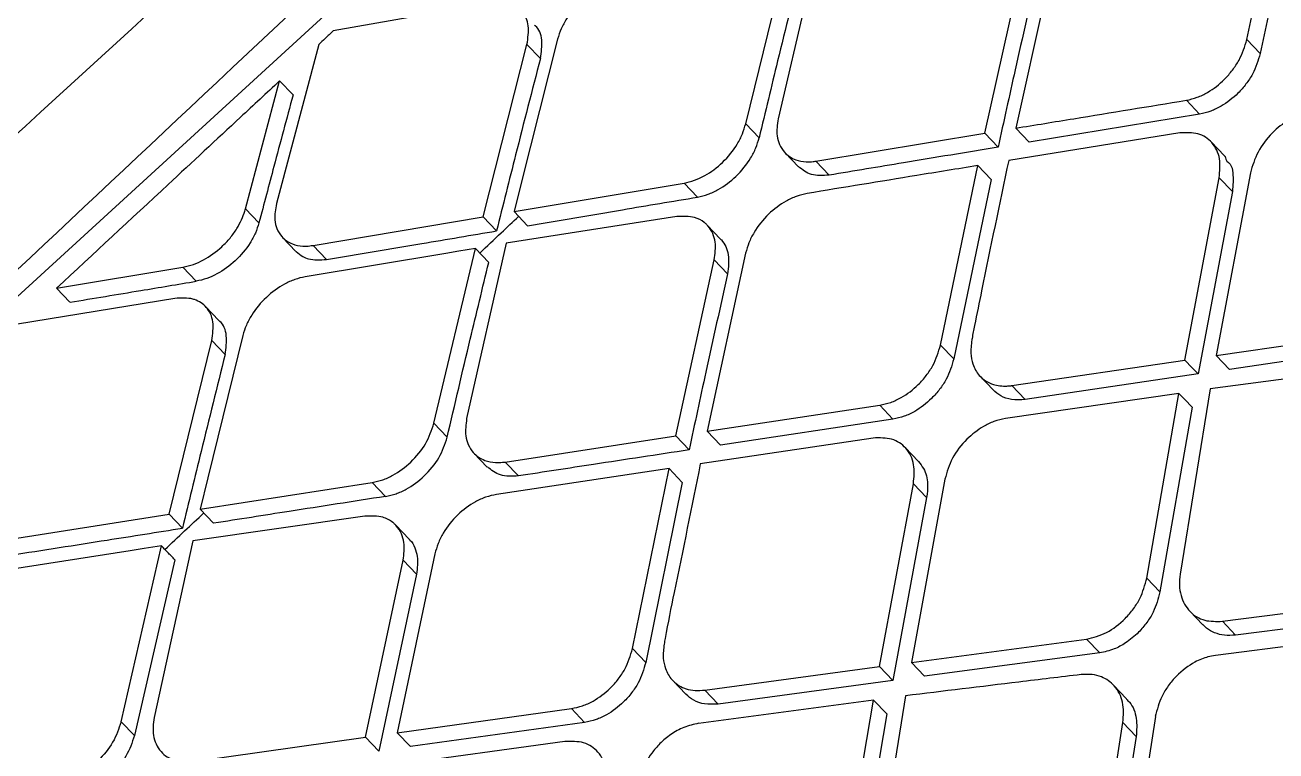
# Model space of a CAD drawing. Extents: x 832 to 912, y 781 to 934.
# Drawn here: x 899.614 to 900.646, y 812.635 to 813.234 of the extents above; entities that cross this region are included whole.
import ezdxf

# ---------------------------------------------------------------- set-up
doc = ezdxf.new("R2010")
doc.units = 0
doc.header["$MEASUREMENT"] = 0
doc.layers.add('1', color=4, linetype='Continuous')

# ---------------------------------------------------------------- blocks, each defined once
blk = doc.blocks.new('2026 SOVEREIGN HL')
at = {"layer": '1', "color": 3, "linetype": 'Continuous', "lineweight": 25}
for p, q in [((68.8931, 16.1273), (68.9245, 16.2746)), ((68.9355, 16.2631), (68.9041, 16.1158)), ((68.54, 16.2059), (68.5064, 16.062)), ((68.4797, 16.0579), (68.5148, 16.2013)), ((68.6768, 16.05), (68.7093, 16.1945)), ((68.7349, 16.2003), (68.7024, 16.0542)), ((66.0193, 14.211), (68.1634, 16.176)), ((68.2694, 16.1574), (68.1394, 16.1345)), ((68.1274, 16.1233), (68.0925, 15.9919)), ((68.263, 15.981), (68.2992, 16.1233)), ((68.3245, 16.1278), (68.2946, 16.0099)), ((68.2992, 16.1233), (68.3103, 16.1117)), ((68.8931, 16.1273), (68.9041, 16.1158)), ((68.067, 15.9876), (68.0951, 16.0932)), ((68.0951, 16.0932), (68.1062, 16.0816)), ((68.8432, 16.0772), (68.8541, 16.0657)), ((68.8541, 16.0657), (68.7134, 16.0427)), ((68.4797, 16.0579), (68.4907, 16.0463)), ((68.5376, 16.027), (68.6768, 16.05)), ((68.6768, 16.05), (68.6878, 16.0385)), ((68.8377, 16.0503), (68.6966, 16.0275)), ((68.7024, 16.0542), (68.7134, 16.0427)), ((68.8746, 16.0314), (68.8636, 16.0429)), ((68.5121, 16.0339), (68.5231, 16.0223)), ((68.5376, 16.027), (68.5486, 16.0154)), ((68.6404, 15.8752), (68.6711, 16.0233)), ((68.6821, 16.0118), (68.6711, 16.0233)), ((68.2946, 16.0099), (68.2885, 15.9853)), ((68.2885, 15.9853), (68.4288, 16.0088)), ((68.4288, 16.0088), (68.4398, 15.9973)), ((68.6821, 16.0118), (68.6513, 15.8637)), ((68.8419, 15.8628), (68.8703, 16.0133)), ((68.896, 16.0173), (68.8679, 15.8665)), ((68.8703, 16.0133), (68.8812, 16.0018)), ((68.8812, 16.0018), (68.8529, 15.8513)), ((68.067, 15.9876), (68.0781, 15.976)), ((68.1228, 15.9574), (68.263, 15.981)), ((68.263, 15.981), (68.2741, 15.9694)), ((68.4227, 15.9812), (68.2821, 15.9592)), ((68.2885, 15.9853), (68.2996, 15.9737)), ((68.4589, 15.9627), (68.4478, 15.9742)), ((68.0975, 15.964), (68.1086, 15.9524)), ((68.1228, 15.9574), (68.1339, 15.9458)), ((68.2821, 15.9592), (68.2494, 15.8144)), ((68.2322, 15.9508), (68.1162, 15.9315)), ((68.2224, 15.8106), (68.2566, 15.9549)), ((68.2566, 15.9549), (68.2677, 15.9434)), ((68.422, 15.8001), (68.4537, 15.9454)), ((68.4796, 15.951), (68.4478, 15.804)), ((68.4537, 15.9454), (68.4647, 15.9339)), ((67.9111, 15.9221), (68.0153, 15.9394)), ((68.0264, 15.9278), (68.0153, 15.9394)), ((67.9111, 15.9221), (67.9221, 15.9105)), ((68.0087, 15.9137), (67.8789, 15.8923)), ((68.045, 15.8954), (68.034, 15.907)), ((68.8679, 15.8665), (69.0108, 15.8873)), ((68.004, 15.7355), (68.0392, 15.8789)), ((68.0647, 15.8831), (68.0359, 15.7656)), ((68.0392, 15.8789), (68.0502, 15.8673)), ((68.6404, 15.8752), (68.6513, 15.8637)), ((69.0218, 15.8759), (68.8788, 15.8551)), ((68.6992, 15.8417), (68.8419, 15.8628)), ((68.8679, 15.8665), (68.8788, 15.8551)), ((69.0063, 15.8581), (68.8629, 15.839)), ((68.673, 15.8494), (68.6838, 15.8381)), ((68.8529, 15.8513), (68.7102, 15.8302)), ((68.837, 15.8352), (68.694, 15.8144)), ((68.6992, 15.8417), (68.7102, 15.8302)), ((68.8105, 15.6828), (68.837, 15.8352)), ((68.8629, 15.839), (68.838, 15.686)), ((68.4478, 15.804), (68.5902, 15.8255)), ((68.5902, 15.8255), (68.6011, 15.814)), ((68.8479, 15.8238), (68.8214, 15.6713)), ((68.6011, 15.814), (68.4588, 15.7926)), ((68.2224, 15.8106), (68.2334, 15.799)), ((68.4478, 15.804), (68.4588, 15.7926)), ((68.2813, 15.7786), (68.422, 15.8001)), ((68.422, 15.8001), (68.433, 15.7886)), ((68.5848, 15.7984), (68.4422, 15.7772)), ((68.6221, 15.779), (68.6111, 15.7906)), ((68.2554, 15.7859), (68.2664, 15.7744)), ((68.4164, 15.7733), (68.2741, 15.7518)), ((68.2813, 15.7786), (68.2923, 15.7671)), ((68.3863, 15.6246), (68.4164, 15.7733)), ((68.4164, 15.7733), (68.4273, 15.7618)), ((68.0359, 15.7656), (68.0297, 15.7396)), ((68.0297, 15.7396), (68.1714, 15.7617)), ((68.1824, 15.7502), (68.1714, 15.7617)), ((68.4273, 15.7618), (68.3972, 15.6131)), ((68.5901, 15.6097), (68.618, 15.7607)), ((68.644, 15.7645), (68.6163, 15.6132)), ((68.618, 15.7607), (68.6289, 15.7493)), ((68.6289, 15.7493), (68.601, 15.5983)), ((68.0297, 15.7396), (68.0407, 15.728)), ((67.8625, 15.7133), (68.004, 15.7355)), ((68.004, 15.7355), (68.015, 15.724)), ((68.1654, 15.7339), (68.0235, 15.7134)), ((68.2019, 15.715), (68.1909, 15.7265)), ((67.9643, 15.5641), (67.9977, 15.7093)), ((68.0235, 15.7134), (67.9915, 15.5677)), ((67.9719, 15.7053), (67.8561, 15.6872)), ((68.0088, 15.6978), (67.9753, 15.5527)), ((68.166, 15.5515), (68.1971, 15.6975)), ((68.2232, 15.7027), (68.1921, 15.5551)), ((68.1971, 15.6975), (68.208, 15.686)), ((68.208, 15.686), (68.177, 15.54)), ((68.8105, 15.6828), (68.8214, 15.6713)), ((68.8729, 15.6471), (69.0164, 15.6657)), ((68.846, 15.6555), (68.8568, 15.6442)), ((68.8729, 15.6471), (68.8838, 15.6357)), ((69.0273, 15.6542), (68.8838, 15.6357)), ((69.0122, 15.6374), (68.8671, 15.6189)), ((68.6163, 15.6132), (68.7608, 15.6324)), ((68.7608, 15.6324), (68.7717, 15.621)), ((68.3863, 15.6246), (68.3972, 15.6131)), ((68.7717, 15.621), (68.6272, 15.6018)), ((68.446, 15.5902), (68.5901, 15.6097)), ((68.5901, 15.6097), (68.601, 15.5983)), ((68.6163, 15.6132), (68.6272, 15.6018)), ((68.4194, 15.5983), (68.4302, 15.5869)), ((68.601, 15.5983), (68.4569, 15.5788)), ((68.7939, 15.5831), (68.783, 15.5945)), ((68.4569, 15.5788), (68.446, 15.5902)), ((68.6115, 15.5856), (68.5869, 15.4323)), ((68.1921, 15.5551), (68.3358, 15.5751)), ((68.3358, 15.5751), (68.3467, 15.5637)), ((68.5852, 15.5821), (68.4408, 15.5628)), ((68.559, 15.4293), (68.5852, 15.5821)), ((68.5852, 15.5821), (68.5961, 15.5707)), ((67.9753, 15.5527), (67.9643, 15.5641)), ((68.3467, 15.5637), (68.203, 15.5437)), ((68.5961, 15.5707), (68.5699, 15.4179)), ((68.7672, 15.41), (68.7909, 15.5635)), ((68.7909, 15.5635), (68.8018, 15.5521)), ((68.8176, 15.5684), (68.7938, 15.413)), ((68.1921, 15.5551), (68.203, 15.5437)), ((68.024, 15.5314), (68.166, 15.5515)), ((68.166, 15.5515), (68.1769, 15.54)), ((68.3305, 15.5479), (68.1866, 15.5282)), ((68.8018, 15.5521), (68.7781, 15.3985))]:
    blk.add_line(p, q, dxfattribs=at)
at = {"layer": '1', "color": 3, "linetype": 'Continuous', "lineweight": 25, "flags": 128}
for points in [[(68.2566, 15.9549), (68.2429, 15.9526), (68.2322, 15.9508)], [(68.8419, 15.8628), (68.848, 15.8563), (68.8528, 15.8513)], [(68.8479, 15.8238), (68.8418, 15.8302), (68.837, 15.8352)], [(67.9977, 15.7093), (67.9833, 15.7071), (67.9719, 15.7053)]]:
    blk.add_lwpolyline(points, dxfattribs=at)
at = {"layer": '1', "color": 3, "linetype": 'Continuous', "lineweight": 25}
for points, knots in [([(60.2822, 11.5275), (60.2534, 11.5736), (60.1981, 11.6621), (60.1128, 11.7968), (60.0317, 11.9243), (59.9635, 12.0307), (59.906, 12.1204), (59.8693, 12.1777), (59.8427, 12.2191), (59.828, 12.2418), (59.813, 12.2651), (59.7976, 12.2891), (59.7817, 12.3138), (59.7545, 12.356), (59.7181, 12.4126), (59.6745, 12.4802), (59.6371, 12.5381), (59.6064, 12.5858), (59.5812, 12.6248), (59.553, 12.6684), (59.5197, 12.72), (59.4807, 12.7805), (59.4433, 12.8384), (59.4077, 12.8936), (59.3703, 12.9516), (59.3297, 13.0146), (59.286, 13.0824), (59.2511, 13.1366), (59.2257, 13.1762), (59.2086, 13.2027), (59.1908, 13.2305), (59.1721, 13.2596), (59.1534, 13.2889), (59.1308, 13.3241), (59.1029, 13.3679), (59.0673, 13.4239), (59.0264, 13.4888), (58.98, 13.563), (58.932, 13.6406), (58.8888, 13.7117), (58.8521, 13.7731), (58.8232, 13.8221), (58.7935, 13.8732), (58.7606, 13.9311), (58.7261, 13.9933), (58.6891, 14.0624), (58.6528, 14.1334), (58.613, 14.2169), (58.5756, 14.3029), (58.5419, 14.3902), (58.5135, 14.4768), (58.4895, 14.5673), (58.4706, 14.6664), (58.4596, 14.7757), (58.4592, 14.8893), (58.4693, 15.0006), (58.488, 15.1079), (58.5139, 15.2137), (58.5473, 15.3209), (58.5892, 15.4317), (58.6384, 15.5444), (58.6917, 15.6526), (58.747, 15.7549), (58.8016, 15.8493), (58.8608, 15.9456), (58.9237, 16.0423), (58.9948, 16.1467), (59.0628, 16.242), (59.1331, 16.3373), (59.2059, 16.4331), (59.2967, 16.5491), (59.3964, 16.6729), (59.4963, 16.794), (59.5922, 16.9081), (59.6906, 17.0233), (59.8192, 17.1719), (59.9714, 17.3446), (60.1451, 17.5382), (60.3676, 17.7818), (60.6505, 18.0844), (60.9907, 18.4381), (61.3079, 18.7587), (61.5992, 19.046), (61.8645, 19.3022), (62.1341, 19.5569), (62.4085, 19.8105), (62.6456, 20.0246), (62.8371, 20.1941), (62.9882, 20.326), (63.1429, 20.4588), (63.2699, 20.5658), (63.3597, 20.6401), (63.4137, 20.6843), (63.4613, 20.7229), (63.5044, 20.7576), (63.5403, 20.7862), (63.5765, 20.8148), (63.6126, 20.8432), (63.6529, 20.8745), (63.6975, 20.9088), (63.7463, 20.9459), (63.8129, 20.9958), (63.9062, 21.0639), (64.0165, 21.1411), (64.1345, 21.2195), (64.2454, 21.2889), (64.3588, 21.355), (64.4896, 21.4254), (64.6404, 21.4972), (64.7801, 21.5514), (64.8884, 21.5857), (64.9667, 21.6066), (65.0451, 21.6236), (65.1468, 21.6401), (65.2696, 21.6489), (65.4079, 21.6425), (65.5342, 21.6221), (65.6419, 21.594), (65.735, 21.5631), (65.817, 21.5313), (65.8782, 21.5047), (65.9178, 21.4865), (65.9395, 21.4763), (65.9614, 21.4658), (65.9836, 21.4549), (66.0061, 21.4436), (66.0288, 21.432), (66.0517, 21.4201), (66.0744, 21.4081), (66.1263, 21.3803), (66.2137, 21.3316), (66.3258, 21.2662), (66.423, 21.2074), (66.5197, 21.1476), (66.6203, 21.0843), (66.7269, 21.016), (66.8232, 20.954), (66.9191, 20.892), (67.022, 20.8252), (67.1256, 20.7578), (67.2384, 20.6843), (67.3211, 20.6304), (67.3781, 20.5932), (67.3971, 20.5808), (67.4163, 20.5683), (67.4357, 20.5556), (67.4554, 20.5428), (67.479, 20.5274), (67.51, 20.5071), (67.552, 20.4798), (67.6045, 20.4455), (67.6673, 20.4046), (67.7366, 20.3595), (67.8045, 20.3152), (67.8813, 20.2653), (67.9624, 20.2126), (68.0492, 20.1564), (68.1396, 20.0978), (68.2398, 20.0331), (68.3535, 19.96), (68.4724, 19.884), (68.5504, 19.8347), (68.5908, 19.8092)], [0, 0, 0, 0, 0.017972, 0.034499, 0.049575, 0.06319, 0.070996, 0.079624, 0.082019, 0.084471, 0.086979, 0.089543, 0.092164, 0.094841, 0.102955, 0.109932, 0.115772, 0.120716, 0.124387, 0.127538, 0.133778, 0.139714, 0.145344, 0.150669, 0.155689, 0.162001, 0.16859, 0.17481, 0.177146, 0.179591, 0.182145, 0.184806, 0.187576, 0.190153, 0.194417, 0.199436, 0.205212, 0.211744, 0.219033, 0.225469, 0.230066, 0.23466, 0.237846, 0.242849, 0.248995, 0.253037, 0.259479, 0.265792, 0.272345, 0.278856, 0.284859, 0.290589, 0.297246, 0.304138, 0.310732, 0.317019, 0.32249, 0.327618, 0.333058, 0.338198, 0.343467, 0.348861, 0.353175, 0.357536, 0.361802, 0.366387, 0.370823, 0.376203, 0.379608, 0.384116, 0.389631, 0.395968, 0.401699, 0.406932, 0.412347, 0.418331, 0.42846, 0.437511, 0.446713, 0.464408, 0.482566, 0.500008, 0.513359, 0.526975, 0.54006, 0.553658, 0.567627, 0.574883, 0.58159, 0.589561, 0.597226, 0.599827, 0.602393, 0.604924, 0.606589, 0.608507, 0.610009, 0.611705, 0.613595, 0.61568, 0.617957, 0.620428, 0.624993, 0.630932, 0.635664, 0.64122, 0.646118, 0.651188, 0.659172, 0.666996, 0.671004, 0.674999, 0.678716, 0.683038, 0.691089, 0.699127, 0.707662, 0.71519, 0.720935, 0.727322, 0.73309, 0.734714, 0.736379, 0.738075, 0.739801, 0.741557, 0.743344, 0.745161, 0.747008, 0.748766, 0.757622, 0.768385, 0.776841, 0.782481, 0.793472, 0.803343, 0.811058, 0.819636, 0.829702, 0.839768, 0.848941, 0.862063, 0.863906, 0.865778, 0.867678, 0.869607, 0.871565, 0.873552, 0.876686, 0.880926, 0.886273, 0.892726, 0.900286, 0.907939, 0.914262, 0.924949, 0.934463, 0.943201, 0.955746, 0.969398, 0.98415, 1, 1, 1, 1]), ([(60.4182, 11.6464), (60.4164, 11.6492), (60.4095, 11.6601), (60.3941, 11.6839), (60.3609, 11.7354), (60.3089, 11.8152), (60.2476, 11.908), (60.1883, 11.997), (60.1342, 12.0778), (60.0755, 12.1651), (60.0148, 12.2548), (59.9554, 12.3426), (59.9086, 12.4116), (59.8677, 12.4721), (59.8322, 12.5246), (59.7937, 12.5817), (59.7593, 12.6328), (59.7291, 12.6778), (59.7032, 12.7165), (59.6795, 12.7521), (59.653, 12.7919), (59.6222, 12.8383), (59.5879, 12.8903), (59.5536, 12.9427), (59.4975, 13.0287), (59.4196, 13.1497), (59.3273, 13.2965), (59.2291, 13.4562), (59.1308, 13.6214), (59.0261, 13.8068), (58.9321, 13.985), (58.8612, 14.1303), (58.8134, 14.2396), (58.7838, 14.3127), (58.7627, 14.3698), (58.7485, 14.411), (58.739, 14.4399), (58.7288, 14.4725), (58.7192, 14.5057), (58.7111, 14.5359), (58.7049, 14.5612), (58.7008, 14.5785), (58.6973, 14.5946), (58.6928, 14.6157), (58.6838, 14.6636), (58.6734, 14.7377), (58.668, 14.8269), (58.6695, 14.9136), (58.6763, 14.9938), (58.6873, 15.0639), (58.6993, 15.1207), (58.7091, 15.1614), (58.7197, 15.2003), (58.7314, 15.2392), (58.7445, 15.2793), (58.7593, 15.3208), (58.7727, 15.3555), (58.7854, 15.387), (58.8002, 15.4218), (58.8218, 15.47), (58.8479, 15.5239), (58.8743, 15.5753), (58.8983, 15.6199), (58.9271, 15.6716), (58.9682, 15.7417), (59.0211, 15.8267), (59.083, 15.9206), (59.1457, 16.0114), (59.2113, 16.1024), (59.2751, 16.1881), (59.3491, 16.2848), (59.4399, 16.4002), (59.5345, 16.5172), (59.6307, 16.6335), (59.7305, 16.7521), (59.8324, 16.8711), (59.9388, 16.9937), (60.0509, 17.1215), (60.1955, 17.284), (60.3454, 17.4498), (60.5366, 17.6584), (60.764, 17.902), (61.0311, 18.1812), (61.218, 18.3723), (61.3188, 18.4742), (61.3461, 18.5017), (61.3733, 18.5291), (61.4005, 18.5564), (61.4275, 18.5835), (61.4545, 18.6105), (61.5295, 18.6853), (61.6429, 18.7976), (61.7853, 18.9368), (61.8979, 19.0458), (61.9776, 19.1223), (62.028, 19.1705), (62.0594, 19.2003), (62.0972, 19.2362), (62.1612, 19.2969), (62.2592, 19.3891), (62.366, 19.4887), (62.4662, 19.5812), (62.5497, 19.6578), (62.6257, 19.7271), (62.6993, 19.7937), (62.8125, 19.8955), (62.9623, 20.0285), (63.1457, 20.1886), (63.3222, 20.3401), (63.4933, 20.4837), (63.671, 20.629), (63.7993, 20.7304), (63.8838, 20.795), (63.9129, 20.8171), (63.9434, 20.84), (63.9752, 20.8636), (64.0169, 20.8943), (64.0632, 20.9277), (64.1087, 20.9599), (64.1431, 20.9839), (64.1787, 21.0083), (64.2204, 21.0364), (64.2695, 21.0687), (64.3186, 21.1), (64.3677, 21.1304), (64.4167, 21.1597), (64.4682, 21.1893), (64.5342, 21.2256), (64.608, 21.2635), (64.6875, 21.3006), (64.7535, 21.3285), (64.8121, 21.3508), (64.8658, 21.3694), (64.9172, 21.3851), (64.966, 21.3982), (65.0087, 21.4083), (65.0489, 21.4165), (65.0937, 21.4242), (65.1398, 21.4304), (65.1879, 21.4348), (65.2331, 21.4371), (65.2762, 21.4376), (65.3172, 21.4365), (65.3645, 21.4337), (65.4155, 21.4285), (65.4705, 21.4202), (65.5091, 21.4128), (65.539, 21.4063), (65.5692, 21.3994), (65.6157, 21.3873), (65.6706, 21.3709), (65.726, 21.3525), (65.7736, 21.3353), (65.8161, 21.3189), (65.8522, 21.3044), (65.8844, 21.2909), (65.9129, 21.2786), (65.9378, 21.2676), (65.9543, 21.2601), (65.9709, 21.2525), (66.0265, 21.2267), (66.1258, 21.1777), (66.249, 21.1128), (66.3683, 21.047), (66.4794, 20.9835), (66.5882, 20.9192), (66.6912, 20.8567), (66.7794, 20.8021), (66.8572, 20.7532), (66.9215, 20.7124), (66.9879, 20.6698), (67.0599, 20.6231), (67.1239, 20.5813), (67.1766, 20.5466), (67.2137, 20.522), (67.2474, 20.4996), (67.2779, 20.4793), (67.3051, 20.4611), (67.3291, 20.445), (67.348, 20.4323), (67.3656, 20.4205), (67.3886, 20.405), (67.4244, 20.3808), (67.4745, 20.3469), (67.5371, 20.3044), (67.604, 20.2588), (67.6621, 20.2191), (67.7062, 20.1889), (67.7412, 20.165), (67.7768, 20.1406), (67.8154, 20.1142), (67.8569, 20.0859), (67.9012, 20.0556), (67.947, 20.0243), (67.993, 19.9929), (68.0381, 19.9623), (68.0823, 19.9324), (68.1254, 19.9032), (68.1676, 19.8747), (68.2137, 19.8438), (68.2695, 19.8065), (68.3306, 19.7659), (68.3885, 19.7278), (68.4341, 19.698), (68.4602, 19.681), (68.4714, 19.6738)], [0, 0, 0, 0, 0.001104, 0.004334, 0.009452, 0.021283, 0.034948, 0.04399, 0.053559, 0.063656, 0.074351, 0.084158, 0.092992, 0.097067, 0.103823, 0.109893, 0.115275, 0.119969, 0.123976, 0.127297, 0.130972, 0.136221, 0.141469, 0.146716, 0.151963, 0.167099, 0.18221, 0.194073, 0.212028, 0.227648, 0.243582, 0.258158, 0.264064, 0.270062, 0.275458, 0.277255, 0.279419, 0.281949, 0.284513, 0.286691, 0.288484, 0.289893, 0.290355, 0.291848, 0.294297, 0.300171, 0.306592, 0.311145, 0.315784, 0.320454, 0.322803, 0.32496, 0.326929, 0.328894, 0.33099, 0.333082, 0.335172, 0.336205, 0.337765, 0.340333, 0.343295, 0.345648, 0.3478, 0.349751, 0.353108, 0.357916, 0.36198, 0.366657, 0.371035, 0.375197, 0.379142, 0.385198, 0.392169, 0.396446, 0.402495, 0.409883, 0.414309, 0.42097, 0.429196, 0.438991, 0.446291, 0.461212, 0.476637, 0.489885, 0.491347, 0.492803, 0.494253, 0.495699, 0.497139, 0.498574, 0.500003, 0.509077, 0.516559, 0.522451, 0.526755, 0.529023, 0.530314, 0.531642, 0.534905, 0.540273, 0.546825, 0.55141, 0.555681, 0.559639, 0.563052, 0.566913, 0.576885, 0.585774, 0.594565, 0.60338, 0.611293, 0.620887, 0.622241, 0.623657, 0.625137, 0.626679, 0.628283, 0.631197, 0.633393, 0.634874, 0.636168, 0.638527, 0.640885, 0.643239, 0.645591, 0.64794, 0.650286, 0.653007, 0.657465, 0.66098, 0.664643, 0.667213, 0.669761, 0.672796, 0.675143, 0.677409, 0.679594, 0.681653, 0.684768, 0.687344, 0.68993, 0.69273, 0.695122, 0.6975, 0.70165, 0.705003, 0.708506, 0.709563, 0.711249, 0.714863, 0.719531, 0.723351, 0.727334, 0.730442, 0.733278, 0.735842, 0.738132, 0.740147, 0.741886, 0.742161, 0.744227, 0.755572, 0.767132, 0.776013, 0.787022, 0.796936, 0.805751, 0.815616, 0.821764, 0.827928, 0.834109, 0.841056, 0.849038, 0.853076, 0.856798, 0.860203, 0.863291, 0.866062, 0.868516, 0.870654, 0.871891, 0.873927, 0.877792, 0.883023, 0.889622, 0.89759, 0.904425, 0.908448, 0.91202, 0.915953, 0.920247, 0.924904, 0.929921, 0.935301, 0.94063, 0.945903, 0.951118, 0.956274, 0.961373, 0.966414, 0.973172, 0.982115, 0.989566, 0.995527, 1, 1, 1, 1]), ([(68.4714, 19.6738), (68.4533, 19.6603), (68.4067, 19.6257), (68.3215, 19.5607), (68.2229, 19.4831), (68.1232, 19.4021), (68.0333, 19.3272), (67.9439, 19.2508), (67.8418, 19.1615), (67.7257, 19.0569), (67.5978, 18.9378), (67.4751, 18.8197), (67.3528, 18.6982), (67.2258, 18.5681), (67.0877, 18.4215), (66.9516, 18.2712), (66.8296, 18.1315), (66.7102, 17.9903), (66.5968, 17.8512), (66.485, 17.7087), (66.3882, 17.5812), (66.2988, 17.4594), (66.2166, 17.3437), (66.1413, 17.2344), (66.0479, 17.0944), (65.94, 16.9248), (65.8487, 16.7714), (65.7891, 16.6665), (65.7552, 16.6056), (65.7214, 16.5432), (65.6877, 16.4794), (65.6464, 16.3988), (65.6021, 16.3089), (65.5592, 16.217), (65.5268, 16.1443), (65.4967, 16.0738), (65.4671, 16.0013), (65.4371, 15.923), (65.4109, 15.8499), (65.3891, 15.7846), (65.3703, 15.7238), (65.3533, 15.6644), (65.337, 15.6014), (65.3221, 15.5355), (65.3093, 15.4673), (65.3008, 15.4077), (65.2954, 15.3539), (65.2915, 15.2874), (65.2932, 15.2132), (65.304, 15.1377), (65.3213, 15.0765), (65.3456, 15.0226), (65.3681, 14.994), (65.3793, 14.9796)], [0, 0, 0, 0, 0.011101, 0.028553, 0.051315, 0.069652, 0.086966, 0.103427, 0.121165, 0.14535, 0.169542, 0.19375, 0.21499, 0.239253, 0.26656, 0.295007, 0.319423, 0.339784, 0.368113, 0.390623, 0.41213, 0.432626, 0.452106, 0.470562, 0.487987, 0.523266, 0.557473, 0.56797, 0.578825, 0.590038, 0.60161, 0.613543, 0.63444, 0.651998, 0.666198, 0.677024, 0.693992, 0.710302, 0.72595, 0.740933, 0.753449, 0.767287, 0.782451, 0.798946, 0.816777, 0.835948, 0.848299, 0.863488, 0.896471, 0.921844, 0.947872, 0.973927, 1, 1, 1, 1]), ([(65.4805, 14.9097), (65.4954, 14.905), (65.5217, 14.8965), (65.5566, 14.892), (65.5795, 14.891), (65.5911, 14.8911), (65.5947, 14.8911), (65.5959, 14.8912), (65.5963, 14.8912), (65.5964, 14.8912), (65.5965, 14.8912), (65.5965, 14.8912), (65.5965, 14.8912), (65.5965, 14.8912), (65.5965, 14.8912), (65.5965, 14.8912), (65.6263, 14.8912), (65.6136, 14.8927), (65.6534, 14.8961), (65.6787, 14.9014), (65.7112, 14.9089), (65.7531, 14.9211), (65.8044, 14.9392), (65.8688, 14.966), (65.9413, 15.0004), (66.0228, 15.0438), (66.1029, 15.0899), (66.1643, 15.1274), (66.2072, 15.1546), (66.2337, 15.1716), (66.2606, 15.1891), (66.2878, 15.2071), (66.312, 15.2232), (66.3347, 15.2386), (66.3575, 15.2543), (66.386, 15.274), (66.4202, 15.2979), (66.4842, 15.3434), (66.5681, 15.4049), (66.6612, 15.4756), (66.7204, 15.5216), (66.7506, 15.5453), (66.7612, 15.5536), (66.7733, 15.5632), (66.7947, 15.5801), (66.8274, 15.6062), (66.8676, 15.6387), (66.91, 15.6732), (66.9514, 15.7072), (66.989, 15.7385), (67.0247, 15.7685), (67.0604, 15.7987), (67.1271, 15.8554), (67.2155, 15.9321), (67.316, 16.0216), (67.3812, 16.0806), (67.4181, 16.1144), (67.4427, 16.137), (67.4761, 16.1679), (67.5263, 16.2146), (67.5885, 16.2732), (67.6523, 16.3343), (67.712, 16.3922), (67.7666, 16.4457), (67.8525, 16.5309), (67.9694, 16.6495), (68.1293, 16.8171), (68.2988, 17.0019), (68.4402, 17.1633), (68.5312, 17.2707), (68.5739, 17.3219), (68.6121, 17.3681), (68.6746, 17.4446), (68.7746, 17.5701), (68.8809, 17.7091), (68.9765, 17.8394), (69.0509, 17.9439), (69.1228, 18.0481), (69.192, 18.152), (69.2881, 18.3013), (69.4047, 18.4947), (69.5338, 18.7291), (69.6049, 18.8783), (69.6406, 18.9532)], [0, 0, 0, 0, 0.0215145, 0.0382231, 0.049275, 0.0525309, 0.0536757, 0.054024, 0.054147, 0.0541953, 0.0542155, 0.054224, 0.0542278, 0.0542294, 0.0542302, 0.0542305, 0.0542309, 0.0658663, 0.0777042, 0.0883525, 0.0998255, 0.1142399, 0.1350693, 0.1532576, 0.1775272, 0.2016096, 0.2232694, 0.2424301, 0.2489663, 0.2555068, 0.262051, 0.2685981, 0.2751474, 0.2792478, 0.2845731, 0.2911234, 0.298898, 0.307896, 0.3340976, 0.3537092, 0.36675, 0.3708131, 0.3722312, 0.3732407, 0.3781831, 0.3852569, 0.3930127, 0.4023259, 0.4104546, 0.4174411, 0.4243894, 0.431299, 0.43817, 0.4628618, 0.4817823, 0.4949788, 0.499442, 0.5024858, 0.5087589, 0.5181035, 0.5305057, 0.5433754, 0.5536105, 0.5637453, 0.5737807, 0.6015179, 0.6291484, 0.6641466, 0.6989752, 0.7126168, 0.7191848, 0.7250958, 0.7361294, 0.7580758, 0.7885908, 0.8061617, 0.8237217, 0.8412768, 0.8588323, 0.8763941, 0.9174204, 0.9585978, 1, 1, 1, 1]), ([(69.6065, 18.9129), (69.5782, 18.8534), (69.5244, 18.7406), (69.4354, 18.574), (69.3496, 18.4237), (69.2622, 18.2795), (69.1778, 18.1472), (69.101, 18.0324), (69.035, 17.9367), (68.9684, 17.8426), (68.8878, 17.7323), (68.7904, 17.6033), (68.6745, 17.4558), (68.5395, 17.2906), (68.3885, 17.1137), (68.2269, 16.9324), (68.0418, 16.7332), (67.8338, 16.5193), (67.6042, 16.2948), (67.3935, 16.0987), (67.2045, 15.9301), (67.0438, 15.792), (66.901, 15.6737), (66.7828, 15.5789), (66.6897, 15.5064), (66.6241, 15.4565), (66.5725, 15.4181), (66.5215, 15.3805), (66.4551, 15.3327), (66.3736, 15.2757), (66.2852, 15.2165), (66.2005, 15.1627), (66.1278, 15.119), (66.0684, 15.0855), (66.0187, 15.0592), (65.9717, 15.0358), (65.9213, 15.0128), (65.8659, 14.9909), (65.8185, 14.9764), (65.7886, 14.9702), (65.7838, 14.9668), (65.7814, 14.9651)], [0, 0, 0, 0, 0.035233, 0.066778, 0.094695, 0.119027, 0.145937, 0.166549, 0.18087, 0.197245, 0.216811, 0.239717, 0.265991, 0.295669, 0.328489, 0.361939, 0.395475, 0.44033, 0.485361, 0.530564, 0.564577, 0.598359, 0.628394, 0.653635, 0.674034, 0.689556, 0.697814, 0.709342, 0.725144, 0.745213, 0.76935, 0.79292, 0.813873, 0.832207, 0.84794, 0.863522, 0.884035, 0.909391, 0.937921, 0.968247, 1, 1, 1, 1]), ([(68.3891, 17.7869), (68.3726, 17.763), (68.3247, 17.6935), (68.2422, 17.5782), (68.1407, 17.4419), (68.036, 17.3066), (67.9288, 17.1733), (67.8195, 17.0426), (67.7088, 16.9152), (67.5973, 16.7918), (67.4856, 16.673), (67.3743, 16.5595), (67.2639, 16.452), (67.1551, 16.3509), (67.0485, 16.2568), (66.9447, 16.1702), (66.8442, 16.0916), (66.7477, 16.0215), (66.6557, 15.9601), (66.5689, 15.9078), (66.4877, 15.8649), (66.4127, 15.8315), (66.3446, 15.8077), (66.284, 15.7933), (66.2312, 15.788), (66.187, 15.7915), (66.1534, 15.8008), (66.1374, 15.8121), (66.1305, 15.8169)], [0, 0, 0, 0, 0.020948, 0.060772, 0.100607, 0.140447, 0.180289, 0.220131, 0.259969, 0.299802, 0.339626, 0.379439, 0.419237, 0.459014, 0.498767, 0.538488, 0.578166, 0.617792, 0.657348, 0.696815, 0.736167, 0.775373, 0.814403, 0.853249, 0.891979, 0.930767, 0.97016, 1, 1, 1, 1]), ([(69.641, 17.6616), (69.4833, 17.5178), (69.1657, 17.2279), (68.7018, 16.8035), (68.2618, 16.4006), (67.8608, 16.0334), (67.4617, 15.6678), (67.0552, 15.2956), (66.6322, 14.9086), (66.2807, 14.5874), (65.9979, 14.3293), (65.7814, 14.1317), (65.5638, 13.9332), (65.334, 13.7237), (65.0805, 13.4927), (64.7963, 13.2339), (64.4693, 12.9363), (64.0973, 12.5978), (63.6781, 12.2164), (63.2219, 11.801), (62.7439, 11.3655), (62.4182, 11.0681), (62.2568, 10.9207)], [0, 0, 0, 0, 0.064054, 0.129032, 0.188708, 0.243101, 0.2922, 0.351151, 0.408466, 0.464244, 0.494021, 0.523341, 0.552204, 0.582375, 0.616658, 0.65509, 0.697674, 0.749316, 0.805991, 0.867686, 0.93442, 1, 1, 1, 1]), ([(66.0174, 14.2119), (66.4587, 14.6174), (67.1373, 15.2408), (68.348, 16.3776), (69.1193, 17.1068), (69.6565, 17.6146)], [0, 0, 0, 0, 0.360926, 0.55487, 1, 1, 1, 1]), ([(68.5259, 16.1897), (68.5192, 16.1631), (68.5073, 16.1156), (68.4958, 16.0675), (68.4907, 16.0463)], [0, 0, 0, 0, 0.559999, 1, 1, 1, 1]), ([(68.7203, 16.1829), (68.7141, 16.1561), (68.7031, 16.1082), (68.6925, 16.0598), (68.6878, 16.0385)], [0, 0, 0, 0, 0.559997, 1, 1, 1, 1]), ([(68.3759, 16.1763), (68.3704, 16.1748), (68.3622, 16.1725), (68.3514, 16.1655), (68.3415, 16.1573), (68.3331, 16.1471), (68.3271, 16.1362), (68.3254, 16.1306), (68.3245, 16.1278)], [0, 0, 0, 0, 0.250289, 0.376893, 0.500613, 0.74331, 0.869975, 1, 1, 1, 1]), ([(68.2992, 16.1233), (68.3, 16.1286), (68.3016, 16.1393), (68.296, 16.1509), (68.2888, 16.1556), (68.2803, 16.1582), (68.2746, 16.1578), (68.2694, 16.1574)], [0, 0, 0, 0, 0.248993, 0.499069, 0.723714, 0.749939, 1, 1, 1, 1]), ([(68.1394, 16.1345), (68.1372, 16.1324), (68.1332, 16.1287), (68.1292, 16.1249), (68.1274, 16.1233)], [0, 0, 0, 0, 0.560024, 1, 1, 1, 1]), ([(68.3103, 16.1117), (68.311, 16.1169), (68.3125, 16.1274), (68.3092, 16.1365), (68.3056, 16.1391), (68.3053, 16.1393)], [0, 0, 0, 0, 0.483022, 0.966425, 1, 1, 1, 1]), ([(68.8432, 16.0772), (68.8462, 16.0779), (68.852, 16.0792), (68.8629, 16.0846), (68.8731, 16.0924), (68.8814, 16.102), (68.8887, 16.1129), (68.8914, 16.1216), (68.8931, 16.1273)], [0, 0, 0, 0, 0.139276, 0.269156, 0.49988, 0.627601, 0.75384, 1, 1, 1, 1]), ([(68.3103, 16.1117), (68.3034, 16.0853), (68.2912, 16.038), (68.2793, 15.9904), (68.2741, 15.9694)], [0, 0, 0, 0, 0.559993, 1, 1, 1, 1]), ([(68.9041, 16.1158), (68.9024, 16.1101), (68.8998, 16.1014), (68.8925, 16.0905), (68.8842, 16.0809), (68.874, 16.0731), (68.8631, 16.0678), (68.8572, 16.0664), (68.8541, 16.0657)], [0, 0, 0, 0, 0.245393, 0.371259, 0.499008, 0.728256, 0.858905, 1, 1, 1, 1]), ([(68.0951, 16.0932), (68.0843, 16.0832), (68.0537, 16.0547), (67.9923, 15.9976), (67.9417, 15.9506), (67.9111, 15.9221)], [0, 0, 0, 0, 0.175344, 0.499996, 1, 1, 1, 1]), ([(68.1062, 16.0816), (68.1009, 16.0619), (68.0915, 16.0269), (68.0822, 15.9916), (68.0781, 15.976)], [0, 0, 0, 0, 0.5600045, 1, 1, 1, 1]), ([(68.7024, 16.0542), (68.7183, 16.0568), (68.7653, 16.0645), (68.8122, 16.0722), (68.8432, 16.0772)], [0, 0, 0, 0, 0.3402395, 1, 1, 1, 1]), ([(68.5063, 16.062), (68.5057, 16.0571), (68.5047, 16.0494), (68.5074, 16.0403), (68.512, 16.033), (68.5196, 16.0279), (68.5284, 16.0262), (68.5339, 16.0264), (68.5366, 16.0268), (68.5374, 16.0269), (68.5376, 16.027), (68.5376, 16.027)], [0, 0, 0, 0, 0.225356, 0.356894, 0.500746, 0.715871, 0.870995, 0.965773, 0.990468, 0.999036, 1, 1, 1, 1]), ([(68.9457, 16.0676), (68.9426, 16.0669), (68.9366, 16.0655), (68.9256, 16.0601), (68.9132, 16.0504), (68.9012, 16.0348), (68.8977, 16.0231), (68.896, 16.0173)], [0, 0, 0, 0, 0.144766, 0.27654, 0.500294, 0.751344, 1, 1, 1, 1]), ([(68.4288, 16.0088), (68.4317, 16.0095), (68.4373, 16.0108), (68.4483, 16.0159), (68.4613, 16.0255), (68.4715, 16.0383), (68.4772, 16.0495), (68.4788, 16.0551), (68.4797, 16.0579)], [0, 0, 0, 0, 0.13393, 0.261917, 0.499451, 0.747805, 0.873515, 1, 1, 1, 1]), ([(68.8703, 16.0133), (68.8708, 16.0187), (68.8716, 16.027), (68.8684, 16.0363), (68.8633, 16.0443), (68.8534, 16.0509), (68.8429, 16.0505), (68.8377, 16.0503)], [0, 0, 0, 0, 0.237843, 0.366424, 0.501176, 0.750406, 1, 1, 1, 1]), ([(68.4398, 15.9973), (68.4427, 15.9979), (68.4484, 15.9992), (68.4594, 16.0044), (68.4723, 16.014), (68.4825, 16.0267), (68.4883, 16.0379), (68.4899, 16.0435), (68.4907, 16.0463)], [0, 0, 0, 0, 0.134547, 0.262765, 0.499647, 0.747861, 0.873526, 1, 1, 1, 1]), ([(68.6878, 16.0385), (68.6618, 16.0342), (68.6154, 16.0265), (68.569, 16.0188), (68.5486, 16.0154)], [0, 0, 0, 0, 0.560002, 1, 1, 1, 1]), ([(68.8746, 16.0314), (68.8747, 16.0313), (68.8749, 16.031), (68.8751, 16.0308), (68.8752, 16.0307), (68.8752, 16.0307), (68.8753, 16.0307), (68.8751, 16.0273), (68.8802, 16.0254), (68.8822, 16.0151), (68.8816, 16.007), (68.8812, 16.0018)], [0, 0, 0, 0, 0.020324, 0.032146, 0.035176, 0.036003, 0.03628, 0.036344, 0.295285, 0.542509, 1, 1, 1, 1]), ([(68.5486, 16.0154), (68.5434, 16.0151), (68.5331, 16.0144), (68.5265, 16.0198), (68.5232, 16.0225)], [0, 0, 0, 0, 0.513415, 1, 1, 1, 1]), ([(68.6711, 16.0233), (68.6543, 16.0206), (68.6073, 16.0129), (68.5604, 16.0052), (68.5303, 16.0003)], [0, 0, 0, 0, 0.357421, 1, 1, 1, 1]), ([(68.6966, 16.0275), (68.6891, 15.9917), (68.6795, 15.9465), (68.6697, 15.8973), (68.6669, 15.8838), (68.6663, 15.8796), (68.6662, 15.8791)], [0, 0, 0, 0, 0.727012, 0.92024, 0.99068, 1, 1, 1, 1]), ([(68.2996, 15.9737), (68.3257, 15.9781), (68.3724, 15.986), (68.4192, 15.9938), (68.4398, 15.9973)], [0, 0, 0, 0, 0.560005, 1, 1, 1, 1]), ([(68.5303, 16.0003), (68.5273, 15.9996), (68.5216, 15.9983), (68.5106, 15.9931), (68.4978, 15.9836), (68.4877, 15.9708), (68.482, 15.9596), (68.4804, 15.9539), (68.4796, 15.951)], [0, 0, 0, 0, 0.136362, 0.265178, 0.499293, 0.745421, 0.871751, 1, 1, 1, 1]), ([(68.0153, 15.9394), (68.0182, 15.9401), (68.0238, 15.9413), (68.0349, 15.9464), (68.0455, 15.954), (68.0544, 15.9634), (68.0615, 15.9731), (68.0652, 15.9819), (68.0668, 15.987), (68.067, 15.9876)], [0, 0, 0, 0, 0.132201, 0.259738, 0.500241, 0.625121, 0.750522, 0.968965, 1, 1, 1, 1]), ([(68.0925, 15.9919), (68.0917, 15.9873), (68.0905, 15.9798), (68.0927, 15.9708), (68.0971, 15.9635), (68.1045, 15.9584), (68.113, 15.9567), (68.1189, 15.9568), (68.1217, 15.9573), (68.1227, 15.9574), (68.1228, 15.9574)], [0, 0, 0, 0, 0.215561, 0.349019, 0.499348, 0.709174, 0.862697, 0.959672, 0.995214, 1, 1, 1, 1]), ([(68.2603, 15.9511), (68.2662, 15.9567), (68.2768, 15.9668), (68.2875, 15.9768), (68.2923, 15.9813)], [0, 0, 0, 0, 0.553988, 1, 1, 1, 1]), ([(68.4537, 15.9454), (68.4543, 15.9505), (68.4554, 15.9584), (68.4527, 15.9675), (68.4498, 15.9721), (68.4472, 15.9749), (68.4439, 15.9778), (68.4365, 15.9818), (68.4279, 15.9814), (68.4227, 15.9812)], [0, 0, 0, 0, 0.229483, 0.360039, 0.500906, 0.531772, 0.583828, 0.751007, 1, 1, 1, 1]), ([(68.0781, 15.976), (68.0772, 15.9732), (68.0755, 15.9677), (68.0695, 15.9568), (68.0591, 15.9442), (68.046, 15.9348), (68.0349, 15.9297), (68.0293, 15.9285), (68.0264, 15.9278)], [0, 0, 0, 0, 0.129012, 0.255361, 0.499572, 0.740148, 0.867727, 1, 1, 1, 1]), ([(68.1339, 15.9458), (68.16, 15.9502), (68.2068, 15.958), (68.2535, 15.9659), (68.2741, 15.9694)], [0, 0, 0, 0, 0.559993, 1, 1, 1, 1]), ([(68.4588, 15.9627), (68.4591, 15.9624), (68.4623, 15.959), (68.4666, 15.9503), (68.4653, 15.9394), (68.4647, 15.9339)], [0, 0, 0, 0, 0.037003, 0.517779, 1, 1, 1, 1]), ([(68.1087, 15.9525), (68.1105, 15.9509), (68.1134, 15.9483), (68.1215, 15.9451), (68.1286, 15.9455), (68.1339, 15.9458)], [0, 0, 0, 0, 0.2895957, 0.4821049, 1, 1, 1, 1]), ([(68.2334, 15.799), (68.2397, 15.8261), (68.2509, 15.8745), (68.2626, 15.9223), (68.2677, 15.9434)], [0, 0, 0, 0, 0.560002, 1, 1, 1, 1]), ([(67.9222, 15.9105), (67.9416, 15.9137), (67.9764, 15.9195), (68.0111, 15.9253), (68.0264, 15.9278)], [0, 0, 0, 0, 0.559991, 1, 1, 1, 1]), ([(68.1162, 15.9315), (68.1134, 15.9309), (68.1077, 15.9296), (68.0966, 15.9245), (68.0836, 15.9151), (68.0733, 15.9025), (68.0673, 15.8915), (68.0656, 15.8859), (68.0647, 15.8831)], [0, 0, 0, 0, 0.133064, 0.260945, 0.500531, 0.743249, 0.869947, 1, 1, 1, 1]), ([(68.4647, 15.9339), (68.4587, 15.9069), (68.4479, 15.8587), (68.4375, 15.8101), (68.433, 15.7886)], [0, 0, 0, 0, 0.559997, 1, 1, 1, 1]), ([(68.0392, 15.8789), (68.0399, 15.8842), (68.0414, 15.895), (68.0357, 15.9067), (68.0284, 15.9116), (68.0198, 15.9143), (68.0139, 15.914), (68.0087, 15.9137)], [0, 0, 0, 0, 0.24916, 0.499164, 0.722966, 0.749945, 1, 1, 1, 1]), ([(68.0502, 15.8673), (68.0509, 15.8726), (68.0523, 15.8832), (68.0489, 15.8924), (68.0452, 15.8951), (68.0449, 15.8953)], [0, 0, 0, 0, 0.482869, 0.966115, 1, 1, 1, 1]), ([(68.5902, 15.8255), (68.5932, 15.8261), (68.5991, 15.8274), (68.6102, 15.8326), (68.6204, 15.8403), (68.6288, 15.8499), (68.6361, 15.8608), (68.6387, 15.8695), (68.6404, 15.8752)], [0, 0, 0, 0, 0.139449, 0.269377, 0.49979, 0.627893, 0.754251, 1, 1, 1, 1]), ([(68.6662, 15.8791), (68.666, 15.8778), (68.6655, 15.874), (68.6652, 15.8674), (68.6668, 15.8584), (68.6723, 15.8486), (68.6824, 15.8422), (68.6922, 15.841), (68.6974, 15.8415), (68.6988, 15.8416), (68.6991, 15.8417), (68.6992, 15.8417), (68.6992, 15.8417), (68.6992, 15.8417), (68.6992, 15.8417), (68.6992, 15.8417)], [0, 0, 0, 0, 0.056546, 0.158912, 0.307178, 0.501257, 0.749972, 0.936856, 0.983949, 0.995873, 0.99891, 0.999678, 0.999893, 0.999993, 1, 1, 1, 1]), ([(68.0502, 15.8673), (68.0436, 15.8407), (68.0317, 15.7931), (68.0201, 15.7451), (68.015, 15.724)], [0, 0, 0, 0, 0.56, 1, 1, 1, 1]), ([(68.6513, 15.8637), (68.6496, 15.858), (68.6471, 15.8494), (68.6398, 15.8385), (68.6314, 15.829), (68.6213, 15.8212), (68.6102, 15.8159), (68.6042, 15.8146), (68.6011, 15.814)], [0, 0, 0, 0, 0.244823, 0.370927, 0.498994, 0.727998, 0.858755, 1, 1, 1, 1]), ([(68.7102, 15.8302), (68.7064, 15.83), (68.6991, 15.8296), (68.6901, 15.8326), (68.6858, 15.8363), (68.6838, 15.8381)], [0, 0, 0, 0, 0.366778, 0.702835, 1, 1, 1, 1]), ([(68.2494, 15.8144), (68.2488, 15.8095), (68.2478, 15.8017), (68.2506, 15.7925), (68.2553, 15.7851), (68.2631, 15.7798), (68.272, 15.778), (68.2776, 15.7782), (68.2803, 15.7785), (68.281, 15.7786), (68.2812, 15.7786), (68.2813, 15.7786), (68.2813, 15.7786)], [0, 0, 0, 0, 0.225114, 0.356709, 0.500727, 0.716117, 0.87133, 0.966021, 0.990601, 0.997191, 0.999656, 1, 1, 1, 1]), ([(68.694, 15.8144), (68.6908, 15.8138), (68.6847, 15.8125), (68.6737, 15.8071), (68.6612, 15.7975), (68.6491, 15.782), (68.6457, 15.7703), (68.644, 15.7645)], [0, 0, 0, 0, 0.14566, 0.277732, 0.50027, 0.751402, 1, 1, 1, 1]), ([(68.1714, 15.7617), (68.1743, 15.7623), (68.18, 15.7635), (68.1911, 15.7686), (68.204, 15.7781), (68.2167, 15.7935), (68.2205, 15.8049), (68.2224, 15.8106)], [0, 0, 0, 0, 0.13377, 0.261828, 0.500024, 0.748781, 1, 1, 1, 1]), ([(68.1824, 15.7502), (68.1853, 15.7508), (68.191, 15.752), (68.2021, 15.7571), (68.215, 15.7666), (68.2277, 15.782), (68.2315, 15.7933), (68.2334, 15.799)], [0, 0, 0, 0, 0.134382, 0.262697, 0.500277, 0.748829, 1, 1, 1, 1]), ([(68.618, 15.7607), (68.6185, 15.7661), (68.6193, 15.7745), (68.616, 15.784), (68.6108, 15.792), (68.6007, 15.7988), (68.5901, 15.7985), (68.5848, 15.7984)], [0, 0, 0, 0, 0.23856, 0.366973, 0.501202, 0.750413, 1, 1, 1, 1]), ([(68.433, 15.7886), (68.4067, 15.7846), (68.3598, 15.7775), (68.3129, 15.7703), (68.2923, 15.7671)], [0, 0, 0, 0, 0.5599957, 1, 1, 1, 1]), ([(68.2923, 15.7671), (68.287, 15.7669), (68.2766, 15.7663), (68.2698, 15.7719), (68.2666, 15.7746)], [0, 0, 0, 0, 0.513667, 1, 1, 1, 1]), ([(68.4422, 15.7772), (68.4351, 15.7417), (68.4254, 15.6936), (68.4151, 15.6443), (68.4126, 15.6298), (68.4124, 15.6282)], [0, 0, 0, 0, 0.71607, 0.96951, 1, 1, 1, 1]), ([(68.6221, 15.779), (68.6236, 15.7771), (68.6277, 15.7721), (68.6305, 15.7618), (68.6294, 15.753), (68.6289, 15.7493)], [0, 0, 0, 0, 0.249945, 0.678628, 1, 1, 1, 1]), ([(68.1824, 15.7502), (68.1559, 15.746), (68.1086, 15.7387), (68.0615, 15.7313), (68.0407, 15.728)], [0, 0, 0, 0, 0.5599981, 1, 1, 1, 1]), ([(68.2741, 15.7518), (68.2711, 15.7512), (68.2653, 15.75), (68.2542, 15.7449), (68.2413, 15.7354), (68.2313, 15.7227), (68.2256, 15.7114), (68.224, 15.7056), (68.2232, 15.7027)], [0, 0, 0, 0, 0.136283, 0.265077, 0.499306, 0.745269, 0.871627, 1, 1, 1, 1]), ([(68.0005, 15.7064), (68.0059, 15.7115), (68.0166, 15.7216), (68.0273, 15.7316), (68.0326, 15.7366)], [0, 0, 0, 0, 0.507734, 1, 1, 1, 1]), ([(68.1971, 15.6975), (68.1977, 15.7025), (68.1986, 15.7105), (68.1958, 15.7197), (68.1929, 15.7244), (68.1903, 15.7272), (68.1869, 15.7302), (68.1794, 15.7343), (68.1707, 15.7341), (68.1654, 15.7339)], [0, 0, 0, 0, 0.229622, 0.360147, 0.500897, 0.531308, 0.583197, 0.750986, 1, 1, 1, 1]), ([(67.8735, 15.7017), (67.8999, 15.7059), (67.9471, 15.7133), (67.9943, 15.7207), (68.015, 15.724)], [0, 0, 0, 0, 0.559994, 1, 1, 1, 1]), ([(68.0087, 15.6978), (68.0067, 15.7), (68.003, 15.7038), (67.9994, 15.7076), (67.9977, 15.7093)], [0, 0, 0, 0, 0.559977, 1, 1, 1, 1]), ([(68.2017, 15.7148), (68.202, 15.7146), (68.2045, 15.7131), (68.2067, 15.708), (68.2097, 15.6991), (68.2087, 15.6911), (68.208, 15.686)], [0, 0, 0, 0, 0.038276, 0.308452, 0.559032, 1, 1, 1, 1]), ([(68.7608, 15.6324), (68.7664, 15.6338), (68.7776, 15.6366), (68.791, 15.647), (68.7997, 15.6572), (68.8067, 15.6684), (68.809, 15.6771), (68.8105, 15.6828)], [0, 0, 0, 0, 0.249535, 0.499111, 0.634219, 0.763039, 1, 1, 1, 1]), ([(68.838, 15.686), (68.8377, 15.6829), (68.8371, 15.6768), (68.8389, 15.6657), (68.8452, 15.6545), (68.8577, 15.6467), (68.8679, 15.647), (68.8729, 15.6471)], [0, 0, 0, 0, 0.134272, 0.265921, 0.520334, 0.764914, 1, 1, 1, 1]), ([(68.8214, 15.6713), (68.8199, 15.6657), (68.8176, 15.657), (68.8107, 15.6459), (68.8032, 15.637), (68.7939, 15.6294), (68.7829, 15.6234), (68.7757, 15.6218), (68.7717, 15.621)], [0, 0, 0, 0, 0.235179, 0.363126, 0.49773, 0.679258, 0.822221, 1, 1, 1, 1]), ([(68.8838, 15.6357), (68.8807, 15.6355), (68.8746, 15.6351), (68.8665, 15.6373), (68.8605, 15.6405), (68.8579, 15.6434), (68.8569, 15.6444)], [0, 0, 0, 0, 0.295469, 0.579927, 0.853468, 1, 1, 1, 1]), ([(68.4124, 15.6282), (68.4119, 15.6243), (68.4111, 15.6171), (68.4133, 15.6071), (68.4186, 15.5979), (68.4255, 15.5931), (68.4323, 15.5907), (68.4376, 15.5898), (68.4432, 15.5901), (68.446, 15.5902)], [0, 0, 0, 0, 0.170296, 0.315525, 0.500656, 0.722403, 0.749665, 0.875171, 1, 1, 1, 1]), ([(68.3358, 15.5751), (68.3389, 15.5757), (68.3449, 15.5769), (68.356, 15.5821), (68.3663, 15.5897), (68.3747, 15.5993), (68.382, 15.6102), (68.3846, 15.6189), (68.3863, 15.6246)], [0, 0, 0, 0, 0.139356, 0.269228, 0.499677, 0.628065, 0.754541, 1, 1, 1, 1]), ([(68.8671, 15.6189), (68.865, 15.6185), (68.8595, 15.6176), (68.8482, 15.613), (68.8368, 15.6044), (68.8282, 15.5941), (68.8213, 15.5829), (68.819, 15.5741), (68.8175, 15.5684)], [0, 0, 0, 0, 0.090275, 0.250425, 0.499572, 0.633268, 0.761398, 1, 1, 1, 1]), ([(68.3972, 15.6131), (68.3955, 15.6074), (68.393, 15.5988), (68.3857, 15.5879), (68.3773, 15.5784), (68.3671, 15.5707), (68.3559, 15.5655), (68.3499, 15.5643), (68.3467, 15.5637)], [0, 0, 0, 0, 0.244502, 0.370595, 0.499011, 0.727969, 0.858703, 1, 1, 1, 1]), ([(68.7563, 15.6031), (68.7392, 15.6011), (68.6909, 15.5952), (68.6426, 15.5894), (68.6115, 15.5856)], [0, 0, 0, 0, 0.354008, 1, 1, 1, 1]), ([(68.7909, 15.5635), (68.7913, 15.5693), (68.7919, 15.5809), (68.7848, 15.5942), (68.7751, 15.601), (68.7653, 15.6036), (68.7594, 15.6033), (68.7563, 15.6031)], [0, 0, 0, 0, 0.248048, 0.499624, 0.726191, 0.857287, 1, 1, 1, 1]), ([(68.4569, 15.5788), (68.4531, 15.5786), (68.4458, 15.5782), (68.4367, 15.5814), (68.4323, 15.5851), (68.4302, 15.5869)], [0, 0, 0, 0, 0.364164, 0.698334, 1, 1, 1, 1]), ([(68.7937, 15.5829), (68.7946, 15.582), (68.7988, 15.578), (68.8028, 15.5677), (68.8022, 15.5572), (68.8018, 15.5521)], [0, 0, 0, 0, 0.121389, 0.58077, 1, 1, 1, 1]), ([(67.9643, 15.5641), (67.9624, 15.5584), (67.9586, 15.5471), (67.946, 15.5317), (67.9329, 15.5222), (67.9217, 15.5172), (67.916, 15.516), (67.9131, 15.5155)], [0, 0, 0, 0, 0.251134, 0.499903, 0.738564, 0.866557, 1, 1, 1, 1]), ([(67.9915, 15.5677), (67.9909, 15.5626), (67.99, 15.5547), (67.993, 15.5455), (67.9981, 15.5376), (68.0081, 15.531), (68.0187, 15.5312), (68.024, 15.5314)], [0, 0, 0, 0, 0.233028, 0.362944, 0.501508, 0.75077, 1, 1, 1, 1]), ([(68.4408, 15.5629), (68.4368, 15.562), (68.429, 15.5603), (68.418, 15.5541), (68.409, 15.5467), (68.4005, 15.5367), (68.3938, 15.5251), (68.3915, 15.5167), (68.3905, 15.5132)], [0, 0, 0, 0, 0.181795, 0.347356, 0.496722, 0.629897, 0.846836, 1, 1, 1, 1]), ([(67.9753, 15.5527), (67.9734, 15.547), (67.9696, 15.5356), (67.9569, 15.5202), (67.9439, 15.5108), (67.9327, 15.5057), (67.927, 15.5046), (67.924, 15.504)], [0, 0, 0, 0, 0.251063, 0.499683, 0.737468, 0.865749, 1, 1, 1, 1]), ([(68.3643, 15.5097), (68.3648, 15.5152), (68.3655, 15.5236), (68.3622, 15.5331), (68.3568, 15.5412), (68.3466, 15.5482), (68.3359, 15.548), (68.3305, 15.5479)], [0, 0, 0, 0, 0.239175, 0.367436, 0.501208, 0.750443, 1, 1, 1, 1])]:
    blk.add_open_spline(points, degree=3, knots=knots, dxfattribs=at)

msp = doc.modelspace()

# ---------------------------------------------------------------- block references
at = {"layer": '1'}
msp.add_blockref('2026 SOVEREIGN HL', (831.7292, 797.0948), dxfattribs=at)

doc.saveas('drawing.dxf')
